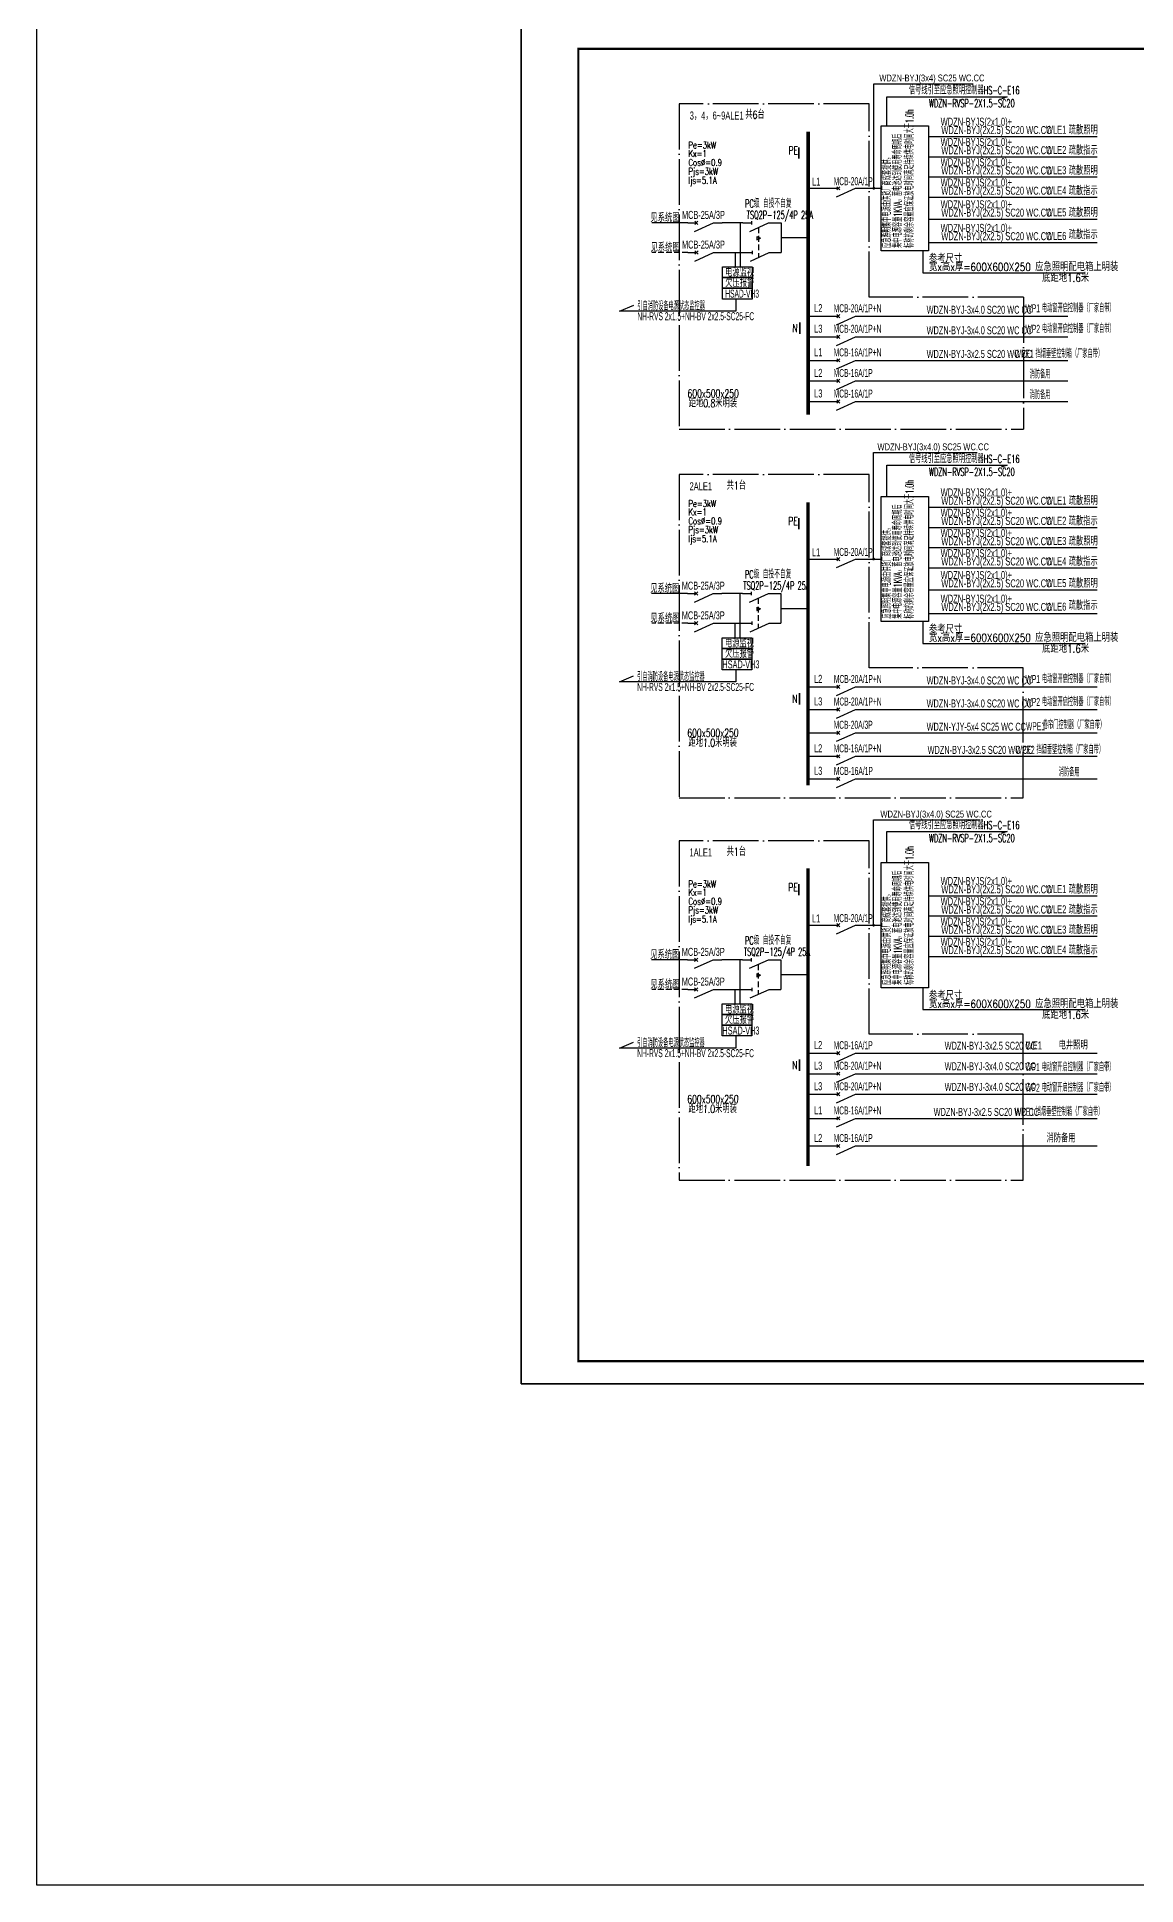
# Model space of a CAD drawing. Extents: x -127004 to 341119, y -13158 to 456864.
# Drawn here: x -86575 to -38480, y -13158 to 67686 of the extents above; entities that cross this region are included whole.
import ezdxf

# ---------------------------------------------------------------- set-up
doc = ezdxf.new("R2010")
doc.units = 0
doc.header["$LTSCALE"] = 1000
for name, pattern in [('CONTINOUS', [0]), ('DASH', [0.35, 0.25, -0.1]), ('DOTE', [2.42, 2, -0.2, 0.02, -0.2]), ('HIDDEN', [0.375, 0.25, -0.125])]:
    doc.linetypes.add(name, pattern=pattern)
doc.layers.get('0').update_dxf_attribs({"linetype": 'CONTINUOUS'})
for name, color, linetype in [('DIM-箱柜', 3, 'CONTINUOUS'), ('DQ', 7, 'CONTINOUS'), ('EL-1', 4, 'DASH'), ('PUB_TEXT', 7, 'CONTINUOUS'), ('SIG_TEXT', 7, 'CONTINUOUS'), ('TEL_LEAD', 3, 'CONTINUOUS'), ('TEL_SYMB', 3, 'CONTINUOUS'), ('TEL_TEXT', 3, 'CONTINUOUS'), ('TEL_TITLE', 7, 'CONTINUOUS'), ('WIRE', 4, 'CONTINUOUS'), ('WIRE-照明', 1, 'CONTINUOUS'), ('XT', 6, 'CONTINUOUS'), ('内审意见修改', 2, 'CONTINUOUS')]:
    doc.layers.add(name, color=color, linetype=linetype)
doc.layers.add('内审要求修改2.10', color=6, linetype='CONTINUOUS', plot=False)
doc.styles.add('_COMPLEX', font='ros.shx', dxfattribs={"width": 0.6, "bigfont": 'jd.shx'})
doc.styles.add('_HZTXT', font='ROMANS2', dxfattribs={"width": 0.8, "bigfont": 'HZDF2'})
doc.styles.add('_JD', font='ros.shx', dxfattribs={"width": 0.65, "bigfont": 'jd.shx'})
doc.styles.add('_TEL_DIM', font='ROMANS2', dxfattribs={"width": 0.8, "height": 3.5, "bigfont": 'HZDF2'})
doc.styles.add('B', font='ROMANS2', dxfattribs={"width": 0.8, "bigfont": 'HZDF2'})
doc.styles.add('DIM_FONT', font='ROMANS', dxfattribs={"bigfont": 'HZTXT'})
doc.styles.add('JD', font='ros.shx', dxfattribs={"width": 0.8, "height": 600, "bigfont": 'hztxt.shx'})
doc.styles.get("Standard").update_dxf_attribs({"font": 'GBENOR', "bigfont": 'GBCBIG'})

# ---------------------------------------------------------------- blocks, each defined once
blk = doc.blocks.new('SADF AGF AERG AER GER')
at = {"layer": 'DIM-箱柜'}
blk.add_lwpolyline([(-462150, -1228514), (-378050, -1228514), (-378050, -1287914), (-462150, -1287914)], close=True, dxfattribs=at)
blk = doc.blocks.new('M_M7')
for p, q in [((-0.25, -0.2), (0, -0.75)), ((-0.047, -0.297), (0.047, -0.203)), ((-0.047, -0.203), (0.047, -0.297))]:
    blk.add_line(p, q)
for points in [[(0, 0), (0, -0.25)], [(0, -0.75), (0, -1)]]:
    blk.add_lwpolyline(points)
at = {"width": 0.8, "flags": 9}
blk.add_attdef('S', (0.25, -0.5), '', height=0.2, dxfattribs=at)
blk = doc.blocks.new('M_M8')
for p, q in [((-0.25, -0.2), (0, -0.75)), ((0.05, -0.25), (-0.05, -0.25))]:
    blk.add_line(p, q)
for points in [[(0, 0), (0, -0.25)], [(0, -0.75), (0, -1)]]:
    blk.add_lwpolyline(points)
at = {"style": 'DIM_FONT', "width": 0.8, "flags": 9}
blk.add_attdef('S', (0.25, -0.5), '', height=0.2, dxfattribs=at)
blk = doc.blocks.new('A$C6873132B')
at = {"layer": 'DIM-箱柜'}
blk.add_blockref('SADF AGF AERG AER GER', (378050, 1287914), dxfattribs=at)

msp = doc.modelspace()

# ---------------------------------------------------------------- linework, layer by layer
at = {"color": 0, "linetype": 'DOTE'}
for p, q in [((-50156, 64762), (-58470, 64762)), ((-58470, 64762), (-58470, 50522)), ((-50156, 56299), (-50156, 64762)), ((-43405, 56299), (-50156, 56299)), ((-43405, 56299), (-43405, 50522)), ((-58470, 50522), (-43405, 50522)), ((-50164, 48545), (-58478, 48545)), ((-58478, 48545), (-58478, 34408)), ((-50164, 40082), (-50164, 48545)), ((-43414, 40082), (-50164, 40082)), ((-43414, 34408), (-43414, 40082)), ((-58478, 34408), (-43414, 34408)), ((-50164, 32525), (-58478, 32525)), ((-58478, 32525), (-58478, 17682)), ((-50164, 24063), (-50164, 32525)), ((-43414, 24063), (-50164, 24063)), ((-43414, 17682), (-43414, 24063)), ((-58478, 17682), (-43414, 17682))]:
    msp.add_line(p, q, dxfattribs=at)
msp.add_lwpolyline([(-86575, 355413), (127272, 355413), (127272, -13158), (-86575, -13158)], close=True)
at = {"color": 1, "linetype": 'Continuous', "const_width": 72.9}
for points in [[(-53229, 62864), (-53229, 62367)], [(-53193, 55204), (-53193, 54694)], [(-53237, 46646), (-53237, 46149)], [(-53201, 38986), (-53201, 38476)], [(-53237, 30627), (-53237, 30130)], [(-53201, 22967), (-53201, 22457)]]:
    msp.add_lwpolyline(points, dxfattribs=at)
at = {"layer": 'EL-1'}
for p, q in [((-58091, 58258), (-59665, 58258)), ((-58099, 42040), (-59673, 42040)), ((-58099, 26021), (-59673, 26021))]:
    msp.add_line(p, q, dxfattribs=at)
at = {"layer": 'PUB_TEXT'}
for p, q in [((-47815, 58327), (-47815, 57372)), ((-47815, 57372), (-40712, 57372)), ((-47815, 42110), (-47815, 41155)), ((-47815, 41155), (-40712, 41155)), ((-47815, 26090), (-47815, 25136)), ((-47815, 25136), (-40712, 25136))]:
    msp.add_line(p, q, dxfattribs=at)
for points in [[(-47815, 58327), (-47815, 57372)], [(-47815, 42110), (-47815, 41155)], [(-47815, 26090), (-47815, 25136)]]:
    msp.add_lwpolyline(points, dxfattribs=at)
at = {"layer": 'TEL_LEAD'}
for p, q in [((-49957, 61065), (-49957, 65639)), ((-49957, 65639), (-45614, 65639)), ((-49965, 44847), (-49965, 49503)), ((-49965, 49503), (-45438, 49503)), ((-49965, 28828), (-49965, 33437)), ((-49965, 33437), (-45309, 33437))]:
    msp.add_line(p, q, dxfattribs=at)
at = {"layer": 'TEL_LEAD', "const_width": 60}
for points in [[(-49957, 61035, 1), (-49957, 61095, 1)], [(-49965, 44817, 1), (-49965, 44877, 1)], [(-49965, 28798, 1), (-49965, 28858, 1)]]:
    msp.add_lwpolyline(points, format="xyb", close=True, dxfattribs=at)
at = {"layer": 'TEL_SYMB'}
for points in [[(-47565, 63803), (-47565, 58327), (-49632, 58327), (-49632, 63803)], [(-47565, 47585), (-47565, 42110), (-49632, 42110), (-49632, 47585)], [(-47565, 31566), (-47565, 26090), (-49632, 26090), (-49632, 31566)]]:
    msp.add_lwpolyline(points, close=True, dxfattribs=at)
at = {"layer": 'TEL_TITLE'}
msp.add_lwpolyline([(-65386, 8761), (18714, 8761), (18714, 68161), (-65386, 68161)], close=True, dxfattribs=at)
at = {"layer": 'TEL_TITLE', "const_width": 100}
msp.add_lwpolyline([(-62886, 9761), (17714, 9761), (17714, 67161), (-62886, 67161)], close=True, dxfattribs=at)
at = {"layer": 'WIRE', "color": 6}
for p, q in [((-61077, 55687), (-60462, 55954)), ((-55986, 55687), (-61077, 55687)), ((-61085, 39469), (-60470, 39736)), ((-55994, 39469), (-61085, 39469)), ((-61085, 23450), (-60470, 23717)), ((-55994, 23450), (-61085, 23450))]:
    msp.add_line(p, q, dxfattribs=at)
at = {"layer": 'WIRE-照明'}
for p, q in [((-44115, 65072), (-44371, 64986)), ((-47574, 63334), (-40186, 63334)), ((-47574, 62449), (-40186, 62449)), ((-47574, 61565), (-40186, 61565)), ((-52826, 61065), (-51884, 61065)), ((-50708, 61065), (-49632, 61065)), ((-47574, 60680), (-40186, 60680)), ((-54375, 59557), (-54014, 59557)), ((-54014, 59557), (-54014, 58258)), ((-47574, 59722), (-40186, 59722)), ((-55067, 58961), (-55067, 58814)), ((-55067, 58961), (-54907, 58887)), ((-55067, 58814), (-54907, 58887)), ((-54378, 58258), (-54014, 58258)), ((-54014, 58907), (-52826, 58907)), ((-47574, 58690), (-40186, 58690)), ((-52826, 55471), (-51884, 55471)), ((-50708, 55471), (-41463, 55471)), ((-52826, 54571), (-51884, 54571)), ((-50708, 54571), (-41463, 54571)), ((-52826, 53539), (-51884, 53539)), ((-50708, 53539), (-41463, 53539)), ((-52826, 52639), (-51884, 52639)), ((-50708, 52639), (-41463, 52639)), ((-52826, 51739), (-51509, 51739)), ((-52826, 51739), (-51884, 51739)), ((-50759, 51739), (-41463, 51739)), ((-44124, 48947), (-44379, 48861)), ((-47574, 47117), (-40186, 47117)), ((-47574, 46232), (-40186, 46232)), ((-47574, 45347), (-40186, 45347)), ((-52835, 44847), (-51884, 44847)), ((-50708, 44847), (-49640, 44847)), ((-47574, 44462), (-40186, 44462)), ((-54383, 43339), (-54022, 43339)), ((-54022, 43339), (-54022, 42040)), ((-47574, 43505), (-40186, 43505)), ((-55075, 42743), (-55075, 42596)), ((-55075, 42743), (-54915, 42669)), ((-55075, 42596), (-54915, 42669)), ((-54386, 42040), (-54022, 42040)), ((-54022, 42690), (-52835, 42690)), ((-47574, 42472), (-40186, 42472)), ((-52835, 39253), (-51884, 39253)), ((-50708, 39253), (-40186, 39253)), ((-52835, 38267), (-51884, 38267)), ((-50708, 38267), (-40186, 38267)), ((-52835, 37250), (-51884, 37250)), ((-50708, 37250), (-41471, 37250)), ((-50708, 37250), (-40186, 37250)), ((-52835, 36218), (-51884, 36218)), ((-50708, 36218), (-40186, 36218)), ((-52835, 35232), (-51884, 35232)), ((-50708, 35232), (-40186, 35232)), ((-44124, 32928), (-44379, 32842)), ((-47574, 30118), (-40186, 30118)), ((-47574, 29233), (-40186, 29233)), ((-52835, 28828), (-51884, 28828)), ((-50708, 28828), (-49640, 28828)), ((-47574, 28348), (-40186, 28348)), ((-55075, 26724), (-55075, 26577)), ((-55075, 26724), (-54915, 26650)), ((-54383, 27320), (-54022, 27320)), ((-54022, 27320), (-54022, 26021)), ((-47574, 27463), (-40186, 27463)), ((-55075, 26577), (-54915, 26650)), ((-54386, 26021), (-54022, 26021)), ((-54022, 26671), (-52835, 26671)), ((-52835, 23234), (-51884, 23234)), ((-50708, 23234), (-40186, 23234)), ((-52835, 22334), (-51884, 22334)), ((-50708, 22334), (-41471, 22334)), ((-50708, 22334), (-40186, 22334)), ((-52835, 21434), (-51884, 21434)), ((-50708, 21434), (-40186, 21434)), ((-52835, 20380), (-51884, 20380)), ((-50708, 20380), (-40186, 20380)), ((-52835, 19172), (-51884, 19172)), ((-50708, 19172), (-40186, 19172))]:
    msp.add_line(p, q, dxfattribs=at)
at = {"layer": 'WIRE-照明', "linetype": 'Continuous'}
for p, q in [((-58098, 59557), (-59670, 59557)), ((-55687, 59557), (-56598, 59557)), ((-56591, 58258), (-55655, 58258)), ((-58106, 43339), (-59678, 43339)), ((-55695, 43339), (-56606, 43339)), ((-56599, 42040), (-55663, 42040)), ((-58106, 27320), (-59678, 27320)), ((-55695, 27320), (-56606, 27320)), ((-56599, 26021), (-55663, 26021))]:
    msp.add_line(p, q, dxfattribs=at)
at = {"layer": 'WIRE-照明', "linetype": 'HIDDEN'}
for p, q in [((-55005, 59356), (-55005, 58042)), ((-55013, 43138), (-55013, 41824)), ((-55013, 27119), (-55013, 25805))]:
    msp.add_line(p, q, dxfattribs=at)
at = {"layer": 'WIRE-照明'}
for points in [[(-49382, 63803), (-49382, 65072), (-44115, 65072)], [(-49390, 47585), (-49390, 48947), (-44124, 48947)], [(-49390, 31566), (-49390, 32928), (-44124, 32928)]]:
    msp.add_lwpolyline(points, dxfattribs=at)
at = {"layer": 'WIRE-照明', "const_width": 160}
for points in [[(-52826, 63548), (-52826, 51159)], [(-52835, 47330), (-52835, 34942)], [(-52835, 31311), (-52835, 18292)]]:
    msp.add_lwpolyline(points, dxfattribs=at)
at = {"layer": 'XT'}
for p, q in [((-55805, 59557), (-55805, 57626)), ((-56008, 57626), (-56008, 58258)), ((-55986, 56223), (-55986, 55687)), ((-55813, 43339), (-55813, 41408)), ((-56016, 41408), (-56016, 42040)), ((-55994, 40005), (-55994, 39469)), ((-55813, 27320), (-55813, 25389)), ((-56016, 25389), (-56016, 26021)), ((-55994, 23986), (-55994, 23450))]:
    msp.add_line(p, q, dxfattribs=at)
for points in [[(-56580, 57626), (-55281, 57626), (-55281, 57158), (-56580, 57158)], [(-56580, 57158), (-55281, 57158), (-55281, 56691), (-56580, 56691)], [(-56580, 56691), (-55281, 56691), (-55281, 56223), (-56580, 56223)], [(-56589, 41408), (-55289, 41408), (-55289, 40941), (-56589, 40941)], [(-56589, 40941), (-55289, 40941), (-55289, 40473), (-56589, 40473)], [(-56589, 40473), (-55289, 40473), (-55289, 40005), (-56589, 40005)], [(-56589, 25389), (-55289, 25389), (-55289, 24921), (-56589, 24921)], [(-56589, 24921), (-55289, 24921), (-55289, 24454), (-56589, 24454)], [(-56589, 24454), (-55289, 24454), (-55289, 23986), (-56589, 23986)]]:
    msp.add_lwpolyline(points, close=True, dxfattribs=at)

# ---------------------------------------------------------------- block references
at = {"layer": 'DIM-箱柜'}
msp.add_blockref('SADF AGF AERG AER GER', (396764, 1296675), dxfattribs=at)
at = {"layer": 'DQ', "xscale": 1500, "yscale": 1500, "zscale": 1500, "rotation": 90}
for name, p in [('M_M7', (-51884, 61065)), ('M_M7', (-58098, 59557)), ('M_M8', (-55687, 59557)), ('M_M7', (-58091, 58258)), ('M_M8', (-55655, 58258)), ('M_M7', (-51884, 55471)), ('M_M7', (-51884, 54571)), ('M_M7', (-51884, 53539)), ('M_M7', (-51884, 52639)), ('M_M7', (-51884, 51739)), ('M_M7', (-51884, 44847)), ('M_M7', (-58106, 43339)), ('M_M8', (-55695, 43339)), ('M_M7', (-58099, 42040)), ('M_M8', (-55663, 42040)), ('M_M7', (-51884, 39253)), ('M_M7', (-51884, 38267)), ('M_M7', (-51884, 37250)), ('M_M7', (-51884, 36218)), ('M_M7', (-51884, 35232)), ('M_M7', (-51884, 28828)), ('M_M7', (-58106, 27320)), ('M_M8', (-55695, 27320)), ('M_M7', (-58099, 26021)), ('M_M8', (-55663, 26021)), ('M_M7', (-51884, 23234)), ('M_M7', (-51884, 22334)), ('M_M7', (-51884, 21434)), ('M_M7', (-51884, 20380)), ('M_M7', (-51884, 19172))]:
    msp.add_blockref(name, p, dxfattribs=at)
at = {"layer": '内审要求修改2.10'}
msp.add_blockref('A$C6873132B', (18714, 8761), dxfattribs=at)

# ---------------------------------------------------------------- texts
at = {"layer": 'PUB_TEXT', "style": '_HZTXT', "width": 0.6}
for s, p in [('信号线引至应急照明控制器HS-C-E16 ', (-48422, 65177)), ('WDZN-RVSP-2X1.5-SC20', (-47536, 64608)), ('信号线引至应急照明控制器HS-C-E16 ', (-48422, 49052)), ('WDZN-RVSP-2X1.5-SC20', (-47536, 48483)), ('信号线引至应急照明控制器HS-C-E16 ', (-48422, 33033)), ('WDZN-RVSP-2X1.5-SC20', (-47536, 32464))]:
    msp.add_text(s, height=350, dxfattribs=at).set_placement(p)
at = {"layer": 'PUB_TEXT', "style": '_HZTXT', "width": 0.5}
for s, p in [('标称的剩余容量应保证放电时间满足持续供电时间大于1.0h', (-48215, 58459)), ('集中电源容量1KVA，蓄电池达到使用寿命周期后', (-48735, 58459)), ('应急照明集中电源由供货厂商成套提供，', (-49206, 58459)), ('标称的剩余容量应保证放电时间满足持续供电时间大于1.0h', (-48215, 42242)), ('集中电源容量1KVA，蓄电池达到使用寿命周期后', (-48735, 42242)), ('应急照明集中电源由供货厂商成套提供，', (-49206, 42242)), ('集中电源容量1KVA，蓄电池达到使用寿命周期后', (-48735, 26223)), ('标称的剩余容量应保证放电时间满足持续供电时间大于1.0h', (-48215, 26223)), ('应急照明集中电源由供货厂商成套提供，', (-49206, 26223))]:
    msp.add_text(s, height=350, rotation=90, dxfattribs=at).set_placement(p)
at = {"layer": 'SIG_TEXT'}
for s, height, style, width, p in [('Pe=3kW', 300, '_TEL_DIM', 0.75, (-58070, 62804)), ('Cos%%C=0.9', 300, '_TEL_DIM', 0.75, (-58070, 62045)), ('Kx=1', 300, '_TEL_DIM', 0.75, (-58070, 62435)), ('Pjs=3kW', 300, '_TEL_DIM', 0.75, (-58070, 61661)), ('Ijs=5.1A', 300, '_TEL_DIM', 0.75, (-58070, 61263)), ('参考尺寸', 350, '_HZTXT', 0.8, (-47545, 57806, 0)), ('宽x高x厚=600X600X250 应急照明配电箱上明装 ', 350, '_HZTXT', 0.8, (-47539, 57448, 0)), ('底距地1.6米', 350, '_HZTXT', 0.8, (-42590, 56969, 0)), ('Pe=3kW', 300, '_TEL_DIM', 0.75, (-58070, 47125)), ('Kx=1', 300, '_TEL_DIM', 0.75, (-58070, 46757)), ('Cos%%C=0.9', 300, '_TEL_DIM', 0.75, (-58070, 46366)), ('Pjs=3kW', 300, '_TEL_DIM', 0.75, (-58070, 45983)), ('Ijs=5.1A', 300, '_TEL_DIM', 0.75, (-58070, 45584)), ('参考尺寸', 350, '_HZTXT', 0.8, (-47545, 41588, 0)), ('宽x高x厚=600X600X250 应急照明配电箱上明装 ', 350, '_HZTXT', 0.8, (-47539, 41230, 0)), ('底距地1.6米', 350, '_HZTXT', 0.8, (-42590, 40752, 0)), ('Pe=3kW', 300, '_TEL_DIM', 0.75, (-58070, 30484)), ('Cos%%C=0.9', 300, '_TEL_DIM', 0.75, (-58070, 29725)), ('Kx=1', 300, '_TEL_DIM', 0.75, (-58070, 30115)), ('Pjs=3kW', 300, '_TEL_DIM', 0.75, (-58070, 29341)), ('Ijs=5.1A', 300, '_TEL_DIM', 0.75, (-58070, 28943)), ('参考尺寸', 350, '_HZTXT', 0.8, (-47545, 25569, 0)), ('宽x高x厚=600X600X250 应急照明配电箱上明装 ', 350, '_HZTXT', 0.8, (-47539, 25211, 0)), ('底距地1.6米', 350, '_HZTXT', 0.8, (-42590, 24733, 0))]:
    msp.add_text(s, height=height, dxfattribs=dict(at, style=style, width=width)).set_placement(p)
at = {"layer": 'TEL_LEAD', "color": 7, "style": 'JD', "width": 0.8}
for s, p in [('WDZN-BYJ(3x4) SC25 WC.CC', (-49715, 65742)), ('WDZN-BYJ(3x4.0) SC25 WC.CC', (-49797, 49606)), ('WDZN-BYJ(3x4.0) SC25 WC.CC', (-49668, 33540))]:
    msp.add_text(s, height=300, dxfattribs=at).set_placement(p)
at = {"layer": 'TEL_TEXT', "ltscale": 2, "style": '_COMPLEX'}
for s, width, p in [('3，4，6~9ALE1', 0.7, (-58010, 64074)), ('WDZN-BYJS(2x1.0)+', 0.7, (-47029, 63803)), ('WDZN-BYJS(2x1.0)+', 0.7, (-47029, 62918)), ('WDZN-BYJ(2x2.5) SC20 WC.CC', 0.7, (-47002, 63439)), ('WLE1', 0.7, (-42423, 63450)), ('疏散照明', 0.7, (-41431, 63430)), ('WDZN-BYJS(2x1.0)+', 0.7, (-47029, 62033)), ('WDZN-BYJ(2x2.5) SC20 WC.CC', 0.7, (-47002, 62554)), ('WLE2', 0.7, (-42423, 62565)), ('疏散指示', 0.7, (-41431, 62545)), ('L1', 0.7, (-52656, 61186)), ('MCB-20A/1P', 0.5, (-51712, 61201)), ('WDZN-BYJS(2x1.0)+', 0.7, (-47029, 61148)), ('WDZN-BYJ(2x2.5) SC20 WC.CC', 0.7, (-47002, 61670)), ('WLE3', 0.7, (-42423, 61680)), ('疏散照明', 0.7, (-41431, 61660)), ('WDZN-BYJ(2x2.5) SC20 WC.CC', 0.7, (-47002, 60785)), ('WLE4', 0.7, (-42423, 60795)), ('疏散指示', 0.7, (-41431, 60775)), ('WDZN-BYJS(2x1.0)+', 0.7, (-47029, 60191)), ('WDZN-BYJ(2x2.5) SC20 WC.CC', 0.7, (-47002, 59827)), ('WLE5', 0.7, (-42423, 59838)), ('疏散照明', 0.7, (-41431, 59818)), ('WDZN-BYJS(2x1.0)+', 0.7, (-47029, 59159)), ('WDZN-BYJ(2x2.5) SC20 WC.CC', 0.7, (-47002, 58795)), ('WLE6', 0.7, (-42423, 58805)), ('疏散指示', 0.7, (-41431, 58853)), ('电源监视', 0.7, (-56461, 57201, 37)), ('欠压报警', 0.7, (-56458, 56746, 37)), ('HSAD-VH3', 0.5, (-56457, 56284)), ('引自消防设备电源状态监控器 ', 0.5, (-60304, 55737)), ('L2', 0.7, (-52567, 55649)), ('MCB-20A/1P+N', 0.5, (-51712, 55644)), ('WDZN-BYJ-3x4.0 SC20 WC CC', 0.6, (-47643, 55578)), ('WP1 电动窗开启控制器（厂家自带）', 0.5, (-43317, 55644)), ('NH-RVS 2x1.5+NH-BV 2x2.5-SC25-FC ', 0.5, (-60304, 55295)), ('L3', 0.7, (-52567, 54749)), ('MCB-20A/1P+N', 0.5, (-51712, 54744)), ('WDZN-BYJ-3x4.0 SC20 WC CC', 0.6, (-47643, 54678)), ('WP2 电动窗开启控制器（厂家自带）', 0.5, (-43317, 54744)), ('L1', 0.7, (-52567, 53717)), ('MCB-16A/1P+N', 0.5, (-51712, 53712)), ('WDZN-BYJ-3x2.5 SC20 WC CC', 0.6, (-47643, 53646)), ('          WPE1 挡烟垂壁控制箱（厂家自带）  ', 0.5, (-44602, 53650)), ('L2', 0.7, (-52567, 52817)), ('MCB-16A/1P', 0.5, (-51712, 52812)), ('                  消防备用', 0.5, (-44602, 52750)), ('L3', 0.7, (-52567, 51917)), ('MCB-16A/1P', 0.5, (-51712, 51912)), ('                  消防备用', 0.5, (-44602, 51850)), ('2ALE1', 0.7, (-58018, 47856)), ('WDZN-BYJS(2x1.0)+', 0.7, (-47029, 47585)), ('WDZN-BYJS(2x1.0)+', 0.7, (-47029, 46700)), ('WDZN-BYJ(2x2.5) SC20 WC.CC', 0.7, (-47002, 47222)), ('WLE1', 0.7, (-42423, 47232)), ('疏散照明', 0.7, (-41431, 47212)), ('WDZN-BYJS(2x1.0)+', 0.7, (-47029, 45815)), ('WDZN-BYJ(2x2.5) SC20 WC.CC', 0.7, (-47002, 46337)), ('WLE2', 0.7, (-42423, 46347)), ('疏散指示', 0.7, (-41431, 46327)), ('L1', 0.7, (-52664, 44968)), ('MCB-20A/1P', 0.5, (-51712, 44983)), ('WDZN-BYJS(2x1.0)+', 0.7, (-47029, 44930)), ('WDZN-BYJ(2x2.5) SC20 WC.CC', 0.7, (-47002, 45452)), ('WLE3', 0.7, (-42423, 45462)), ('疏散照明', 0.7, (-41431, 45443)), ('WDZN-BYJ(2x2.5) SC20 WC.CC', 0.7, (-47002, 44567)), ('WLE4', 0.7, (-42423, 44577)), ('疏散指示', 0.7, (-41431, 44558)), ('WDZN-BYJS(2x1.0)+', 0.7, (-47029, 43973)), ('WDZN-BYJ(2x2.5) SC20 WC.CC', 0.7, (-47002, 43610)), ('WLE5', 0.7, (-42423, 43620)), ('疏散照明', 0.7, (-41431, 43600)), ('WDZN-BYJS(2x1.0)+', 0.7, (-47029, 42941)), ('WDZN-BYJ(2x2.5) SC20 WC.CC', 0.7, (-47002, 42577)), ('WLE6', 0.7, (-42423, 42588)), ('疏散指示', 0.7, (-41431, 42636)), ('电源监视', 0.7, (-56470, 40983, 37)), ('欠压报警', 0.7, (-56466, 40529, 37)), ('引自消防设备电源状态监控器 ', 0.5, (-60312, 39519)), ('HSAD-VH3', 0.6, (-56580, 40066)), ('L2', 0.7, (-52575, 39431)), ('MCB-20A/1P+N', 0.5, (-51703, 39426)), ('WDZN-BYJ-3x4.0 SC20 WC CC', 0.6, (-47643, 39360)), ('WP1 电动窗开启控制器（厂家自带）', 0.5, (-43317, 39426)), ('NH-RVS 2x1.5+NH-BV 2x2.5-SC25-FC ', 0.5, (-60312, 39077)), ('MCB-20A/1P+N', 0.5, (-51703, 38440)), ('WP2 电动窗开启控制器（厂家自带）', 0.5, (-43317, 38422)), ('L3', 0.7, (-52575, 38445)), ('WDZN-BYJ-3x4.0 SC20 WC CC', 0.6, (-47643, 38356)), ('MCB-20A/3P', 0.5, (-51712, 37423)), ('WDZN-YJY-5x4 SC25 WC CC', 0.6, (-47643, 37339)), ('WPE1', 0.5, (-43296, 37361)), ('卷帘门控制器（厂家自带）', 0.5, (-42561, 37414)), ('L2', 0.7, (-52575, 36396)), ('MCB-16A/1P+N', 0.5, (-51712, 36391)), ('WDZN-BYJ-3x2.5 SC20 WC CC', 0.6, (-47600, 36325)), ('          WPE2 挡烟垂壁控制箱（厂家自带）  ', 0.5, (-44560, 36329)), ('L3', 0.7, (-52575, 35410)), ('MCB-16A/1P', 0.5, (-51703, 35405)), ('                  消防备用', 0.5, (-43325, 35343)), ('1ALE1', 0.7, (-58018, 31837)), ('WDZN-BYJS(2x1.0)+', 0.7, (-47029, 30587)), ('WDZN-BYJS(2x1.0)+', 0.7, (-47029, 29702)), ('WDZN-BYJ(2x2.5) SC20 WC.CC', 0.7, (-47002, 30223)), ('WLE1', 0.7, (-42423, 30233)), ('疏散照明', 0.7, (-41431, 30214)), ('L1', 0.7, (-52664, 28949)), ('MCB-20A/1P', 0.5, (-51712, 28964)), ('WDZN-BYJS(2x1.0)+', 0.7, (-47029, 28817)), ('WDZN-BYJ(2x2.5) SC20 WC.CC', 0.7, (-47002, 29338)), ('WLE2', 0.7, (-42423, 29348)), ('疏散指示', 0.7, (-41431, 29329)), ('WDZN-BYJS(2x1.0)+', 0.7, (-47029, 27932)), ('WDZN-BYJ(2x2.5) SC20 WC.CC', 0.7, (-47002, 28453)), ('WLE3', 0.7, (-42423, 28463)), ('疏散照明', 0.7, (-41431, 28444)), ('WDZN-BYJ(2x2.5) SC20 WC.CC', 0.7, (-47002, 27568)), ('WLE4', 0.7, (-42423, 27579)), ('疏散指示', 0.7, (-41431, 27559)), ('电源监视', 0.7, (-56470, 24964, 37)), ('HSAD-VH3', 0.6, (-56580, 24047)), ('欠压报警', 0.7, (-56466, 24510, 37)), ('引自消防设备电源状态监控器 ', 0.5, (-60312, 23500)), ('L2', 0.7, (-52575, 23412)), ('MCB-16A/1P', 0.5, (-51712, 23407)), ('WDZN-BYJ-3x2.5 SC20 CC', 0.6, (-46854, 23384)), ('WE1        电井照明', 0.7, (-43308, 23398)), ('NH-RVS 2x1.5+NH-BV 2x2.5-SC25-FC ', 0.5, (-60312, 23058)), ('L3', 0.7, (-52575, 22512)), ('MCB-20A/1P+N', 0.5, (-51712, 22507)), ('WDZN-BYJ-3x4.0 SC20 CC', 0.6, (-46854, 22484)), ('WP1 电动窗开启控制器（厂家自带）', 0.5, (-43325, 22446)), ('L3', 0.7, (-52575, 21612)), ('MCB-20A/1P+N', 0.5, (-51712, 21607)), ('WDZN-BYJ-3x4.0 SC20 CC', 0.6, (-46854, 21584)), ('WP2 电动窗开启控制器（厂家自带）', 0.5, (-43325, 21546)), ('L1', 0.7, (-52575, 20558)), ('MCB-16A/1P+N', 0.5, (-51712, 20553)), ('WDZN-BYJ-3x2.5 SC20 WC CC', 0.6, (-47335, 20487)), ('          WPE1 挡烟垂壁控制箱（厂家自带）  ', 0.5, (-44592, 20491)), ('L2', 0.7, (-52575, 19350)), ('MCB-16A/1P', 0.5, (-51712, 19345)), ('          消防备用', 0.7, (-43308, 19336))]:
    msp.add_text(s, height=350, dxfattribs=dict(at, width=width)).set_placement(p)
at = {"layer": 'TEL_TEXT', "linetype": 'Continuous', "style": 'B', "oblique": 0.7}
for s, width, p in [('共6台', 0.7, (-55579, 64110)), ('见系统图', 0.7, (-59732, 59596)), ('TSQ2P-125/4P 25A', 0.6, (-55519, 59723)), ('见系统图', 0.7, (-59727, 58297)), ('600x500x250', 0.7, (-58111, 51917)), ('距地0.8米明装', 0.7, (-58057, 51487)), ('共1台', 0.7, (-56399, 47886)), ('见系统图', 0.7, (-59740, 43378)), ('TSQ2P-125/4P 25A', 0.6, (-55670, 43512)), ('见系统图', 0.7, (-59735, 42079)), ('600x500x250', 0.7, (-58120, 37068)), ('距地1.0米明装', 0.7, (-58066, 36638)), ('共1台', 0.7, (-56399, 31867)), ('见系统图', 0.7, (-59740, 27359)), ('TSQ2P-125/4P 25A', 0.6, (-55646, 27492)), ('见系统图', 0.7, (-59735, 26060)), ('600x500x250', 0.7, (-58120, 21049)), ('距地1.0米明装', 0.7, (-58066, 20619))]:
    msp.add_text(s, height=350, dxfattribs=dict(at, width=width)).set_placement(p)
at = {"layer": 'TEL_TEXT', "color": 1, "linetype": 'Continuous', "style": 'B', "oblique": 0.7, "width": 0.7}
for s, p in [('PE', (-53691, 62548)), ('N', (-53523, 54775)), ('PE', (-53699, 46331)), ('N', (-53532, 38557)), ('PE', (-53699, 30312)), ('N', (-53532, 22538))]:
    msp.add_text(s, height=350, dxfattribs=at).set_placement(p)
at = {"layer": 'TEL_TEXT', "linetype": 'Continuous', "style": 'B', "width": 0.55}
for p in [(-55589, 60221), (-55597, 44003), (-55597, 27984)]:
    msp.add_text('PC级 自投不自复', height=350, dxfattribs=at).set_placement(p)
at = {"layer": '内审意见修改', "ltscale": 2, "style": '_JD', "width": 0.55}
for p in [(-58349, 59727), (-58349, 58428), (-58357, 43509), (-58357, 42210), (-58357, 27490), (-58357, 26191)]:
    msp.add_text('MCB-25A/3P', height=350, dxfattribs=at).set_placement(p)

doc.saveas('drawing.dxf')
